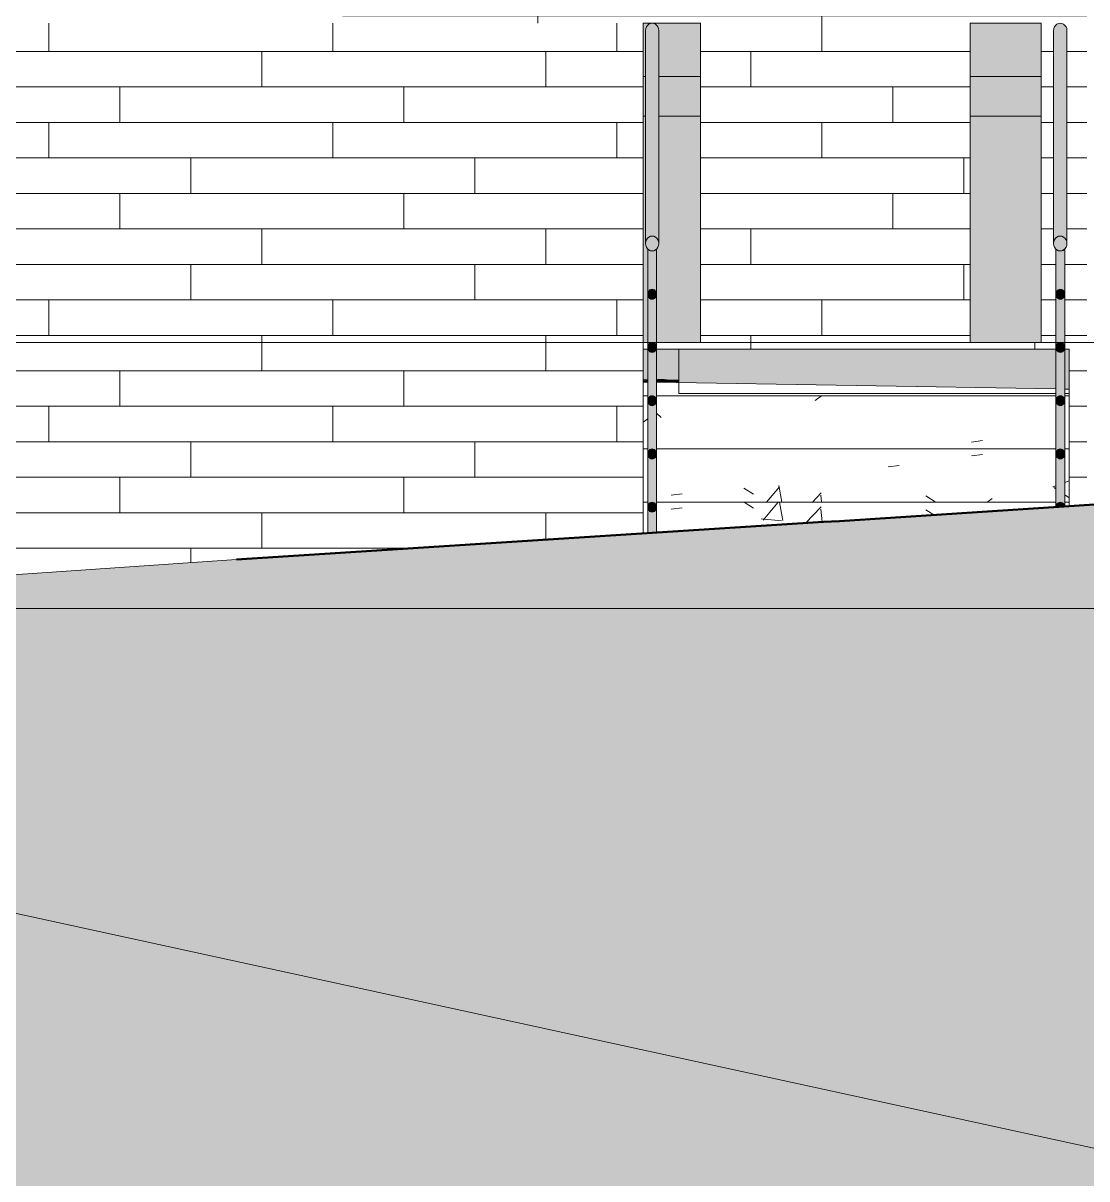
# Model space of a CAD drawing. Header units: inches. Extents: x 1750 to 8392, y -297 to 660.
# Drawn here: x 6995.8 to 7115.7, y -94.3 to 36 of the extents above; entities that cross this region are included whole.
import ezdxf

# ---------------------------------------------------------------- set-up
doc = ezdxf.new("R2010")
doc.units = ezdxf.units.IN
doc.header["$MEASUREMENT"] = 0
doc.linetypes.add('Grid Line 1_2_', pattern=[0.875, 0.5, -0.125, 0.125, -0.125])
for name, color, linetype, lineweight in [('0-4', 50, 'Continuous', 5), ('A-FLOR-3', 192, 'Continuous', 5), ('A-FLOR-4', 192, 'Continuous', 9), ('A-FLOR-HRAL', 11, 'Continuous', 9), ('A-FLOR-LEVL-1', 51, 'Grid Line 1_2_', 9), ('A-FLOR-PATT-1', 8, 'Continuous', 9), ('A-WALL-1', 113, 'Continuous', 9), ('A-WALL-PATT-1', 111, 'Continuous', 9), ('C-TOPO', 7, 'Continuous', 9), ('C-TOPO-1', 250, 'Continuous', 50), ('E-LITE-EQPM', 33, 'Continuous', 9), ('G-ANNO-TEXT', 231, 'Continuous', 9), ('G-IMPT', 8, 'Continuous', 9), ('I-FURN', 30, 'Continuous', 9), ('S-STRS', 31, 'Continuous', 9)]:
    doc.layers.add(name, color=color, linetype=linetype, lineweight=lineweight)

# ---------------------------------------------------------------- blocks, each defined once
blk = doc.blocks.new('CTR  - Topography_rvt-2-BUILDING ELEVATION - NORTH')
at = {"layer": 'C-TOPO'}
h = blk.add_hatch(dxfattribs=at)
h.set_pattern_fill('FP_39', color=256, style=0, pattern_type=2)
h.set_pattern_definition([(0, (12, 0), (24, 24), [24, -24]), (0, (12, 9), (24, 24), [24, -24]), (0, (12, 18), (24, 24), [24, -24]), (90, (15, 21), (-24, 24), [24, -24]), (90, (24, 21), (-24, 24), [24, -24]), (90, (33, 21), (-24, 24), [24, -24])])
h.paths.add_polyline_path([(-12266.27, -238.77), (-9756.5, -238.77), (-9756.5, -5.97), (-9850.93, -12.8), (-9884.03, -18), (-9993.08, -25.01), (-10043.15, -28.41), (-10085.62, -27.08), (-10085.62, -27.08), (-10090.52, -26.93), (-10093.89, -27.25), (-10098.38, -27.25), (-10127.62, -30), (-10150.81, -29.98), (-10171.39, -29.95), (-10408.3, -27.43), (-10466.25, -27.56), (-10486.95, -27.6), (-10517.54, -27.24), (-10524.96, -27.24), (-10534.89, -27.12), (-10585.35, -27.54), (-10642.59, -27.26), (-10678.15, -26.98), (-10823.04, -29.95), (-10860.56, -30), (-12280.07, -30), (-12280.07, -238.77), (-12266.59, -238.77)], flags=0)
for p, q in [((-9917.09, -20.12), (-9888.32, -18.27)), ((-9985.02, -24.47), (-9918.88, -20.23)), ((-9917.09, -20.12), (-9918.88, -20.23)), ((-9985.02, -24.47), (-10037.15, -28)), ((-9979.67, -24.12), (-9985.02, -24.47))]:
    blk.add_line(p, q, dxfattribs=at)
at = {"layer": 'C-TOPO-1'}
for p, q in [((-9888.32, -18.27), (-9917.09, -20.12)), ((-9918.88, -20.23), (-9985.02, -24.47)), ((-9917.09, -20.12), (-9918.88, -20.23))]:
    blk.add_line(p, q, dxfattribs=at)
blk = doc.blocks.new('CTR - 1st Phase -Stairs _ Elevators_rvt-2-BUILDING ELEVATION - NORTH')
at = {"layer": 'A-FLOR-LEVL-1'}
for p, q in [((-12376.81, 0), (-9659.78, 0)), ((-12376.81, -30), (-9659.78, -30))]:
    blk.add_line(p, q, dxfattribs=at)
blk = doc.blocks.new('Outdoor Table01 - 02ZUTB01_dwg-V45-BUILDING ELEVATION - NORTH')
at = {"layer": 'G-IMPT'}
for p, q in [((-12157.79, 75.5), (-12196.68, 65.31)), ((-12157.79, 75.5), (-12174.05, 71.26)), ((-12157.79, 75.5), (-12173.79, 71.29)), ((-12157.79, 75.5), (-12141.79, 71.29)), ((-12157.79, 75.5), (-12118.9, 65.31)), ((-12157.79, 75.5), (-12141.53, 71.26)), ((-12196.79, 65.24), (-12173.79, 71.29)), ((-12166.58, 71.29), (-12196.79, 56.82)), ((-12166.52, 71.29), (-12196.68, 56.75)), ((-12174.05, 71.26), (-12196.68, 65.31)), ((-12160.56, 71.29), (-12174.05, 50.8)), ((-12160.51, 71.29), (-12173.79, 50.77)), ((-12141.79, 71.29), (-12173.79, 71.29)), ((-12157.79, 49.5), (-12157.79, 71.29)), ((-12157.79, 49.5), (-12157.79, 71.29)), ((-12155.07, 71.29), (-12141.79, 50.77)), ((-12155.02, 71.29), (-12141.53, 50.8)), ((-12149.06, 71.29), (-12118.9, 56.75)), ((-12149, 71.29), (-12118.79, 56.82)), ((-12141.79, 71.29), (-12118.79, 65.24)), ((-12118.9, 65.31), (-12141.53, 71.26)), ((-12196.79, 65.24), (-12196.79, 56.82)), ((-12118.79, 56.82), (-12118.79, 65.24)), ((-12196.68, 56.75), (-12174.05, 50.8)), ((-12141.53, 50.8), (-12118.9, 56.75)), ((-12173.79, 50.77), (-12141.79, 50.77)), ((-12157.79, 36), (-12157.79, 49.5)), ((-12157.79, 36), (-12157.79, 49.5))]:
    blk.add_line(p, q, dxfattribs=at)
blk = doc.blocks.new('Outdoor Table01 - Outdoor Table01-2525492-BUILDING ELEVATION - NORTH')
at = {"extrusion": (0, 0, -1), "zscale": -1}
blk.add_blockref('Outdoor Table01 - 02ZUTB01_dwg-V45-BUILDING ELEVATION - NORTH', (22189.58, 0), dxfattribs=at)
blk = doc.blocks.new('Railing - 1_-V65-BUILDING ELEVATION - NORTH')
at = {"layer": 'A-FLOR-HRAL'}
h = blk.add_hatch(color=256, dxfattribs=at)
h.paths.add_polyline_path([(-9938.69, -21.5), (-9937.69, -21.44), (-9937.71, -18.7), (-9937.84, -18.95), (-9938.06, -19.1), (-9938.17, -19.1), (-9938.21, -19.1), (-9938.32, -19.1), (-9938.54, -18.95), (-9938.67, -18.7), (-9938.69, -18.7), (-9938.69, -20.23)], flags=0)
h.paths.add_polyline_path([(-9937.69, -18.31), (-9937.71, -12.7), (-9937.84, -12.95), (-9938.06, -13.1), (-9938.4, -13.06), (-9938.54, -12.95), (-9938.67, -12.7), (-9938.69, -12.84), (-9938.67, -18.2), (-9938.42, -18.03), (-9938.18, -18), (-9937.84, -18.08), (-9937.7, -18.26)], flags=0)
h.paths.add_polyline_path([(-9937.69, -12.31), (-9937.71, -6.72), (-9937.84, -6.95), (-9938.06, -7.1), (-9938.37, -7.07), (-9938.54, -6.95), (-9938.67, -6.7), (-9938.69, -6.84), (-9938.67, -12.2), (-9938.44, -12.04), (-9938.09, -12), (-9937.94, -12.04), (-9937.71, -12.2), (-9937.69, -12.28)], flags=0)
h.paths.add_polyline_path([(-9938.69, -6.31), (-9938.62, -6.15), (-9938.44, -6.04), (-9938.13, -6.01), (-9937.94, -6.04), (-9937.71, -6.2), (-9937.69, -6.21), (-9937.72, -0.75), (-9937.84, -0.96), (-9938.06, -1.1), (-9938.35, -1.09), (-9938.54, -0.95), (-9938.67, -0.7), (-9938.69, -0.75), (-9938.69, -6.28)], flags=0)
h.paths.add_polyline_path([(-9938.69, -0.31), (-9938.62, -0.15), (-9938.42, -0.03), (-9938.11, -0.01), (-9937.93, -0.04), (-9937.71, -0.2), (-9937.69, -0.31), (-9937.73, 5.23), (-9937.84, 5.05), (-9938.06, 4.9), (-9938.4, 4.94), (-9938.54, 5.05), (-9938.67, 5.3), (-9938.69, 5.3), (-9938.69, 0)], flags=0)
h.paths.add_polyline_path([(-9938.69, 5.69), (-9938.62, 5.85), (-9938.44, 5.96), (-9938.16, 6), (-9937.84, 5.92), (-9937.7, 5.78), (-9937.69, 5.79), (-9937.71, 10.52), (-9937.81, 10.42), (-9938, 10.35), (-9938.24, 10.33), (-9938.46, 10.37), (-9938.59, 10.44), (-9938.69, 10.46), (-9938.69, 5.79)], flags=0)
h = blk.add_hatch(color=256, dxfattribs=at)
h.paths.add_polyline_path([(-9938.1, 10.33), (-9937.91, 10.37), (-9937.77, 10.44), (-9938, 10.35), (-9938.14, 10.33)], flags=0)
h.paths.add_polyline_path([(-9938.3, 10.33), (-9938.42, 10.37), (-9938.32, 10.33)], flags=0)
for p, q in [((-9938.69, -21.5), (-9938.69, 10.57)), ((-9937.69, 10.57), (-9937.69, -21.44))]:
    blk.add_line(p, q, dxfattribs=at)
at = {"layer": 'A-FLOR-HRAL', "flags": 128}
for points in [[(-9938.68, 10.52), (-9938.64, 10.46), (-9938.5, 10.38), (-9938.3, 10.33), (-9938.23, 10.32)], [(-9938.15, 10.32), (-9938.08, 10.33), (-9937.88, 10.38), (-9937.74, 10.46), (-9937.7, 10.52)]]:
    blk.add_lwpolyline(points, dxfattribs=at)
blk = doc.blocks.new('Railing - Railing-2447158-BUILDING ELEVATION - NORTH')
at = {"layer": 'A-FLOR-HRAL'}
for points in [[(-9937.69, 5.44), (-9937.73, 5.81), (-9937.98, 5.97), (-9938.23, 6), (-9938.54, 5.92), (-9938.67, 5.78), (-9938.67, 5.59), (-9938.54, 5.84), (-9938.32, 5.98), (-9938.06, 5.98), (-9937.84, 5.84), (-9937.71, 5.59), (-9937.7, 5.56)], [(-9938.16, 4.9), (-9937.98, 4.94), (-9937.84, 5.05), (-9937.71, 5.3), (-9937.71, 5.59), (-9937.84, 5.84), (-9938.06, 5.98), (-9938.4, 5.94), (-9938.54, 5.84), (-9938.67, 5.59), (-9938.67, 5.3), (-9938.54, 5.05), (-9938.32, 4.9), (-9938.19, 4.9)], [(-9937.69, -0.56), (-9937.72, -0.19), (-9937.96, -0.03), (-9938.27, -0.01), (-9938.45, -0.04), (-9938.67, -0.2), (-9938.66, -0.37), (-9938.54, -0.16), (-9938.32, -0.02), (-9938.06, -0.02), (-9937.84, -0.16), (-9937.71, -0.41), (-9937.7, -0.5)], [(-9938.2, -1.1), (-9938.03, -1.09), (-9937.84, -0.95), (-9937.71, -0.7), (-9937.71, -0.41), (-9937.84, -0.16), (-9938.06, -0.02), (-9938.34, -0.03), (-9938.54, -0.16), (-9938.67, -0.41), (-9938.67, -0.7), (-9938.54, -0.96), (-9938.32, -1.1), (-9938.26, -1.1)], [(-9938.69, -6.56), (-9938.62, -6.28), (-9938.44, -6.07), (-9938.19, -6), (-9937.94, -6.07), (-9937.76, -6.28), (-9937.69, -6.41), (-9937.71, -6.2), (-9937.94, -6.04), (-9938.25, -6.01), (-9938.44, -6.04), (-9938.67, -6.2), (-9938.69, -6.41)], [(-9938.32, -7.1), (-9938.01, -7.07), (-9937.84, -6.95), (-9937.71, -6.7), (-9937.71, -6.41), (-9937.84, -6.16), (-9938.06, -6.02), (-9938.37, -6.04), (-9938.54, -6.16), (-9938.67, -6.41), (-9938.67, -6.7), (-9938.54, -6.95), (-9938.37, -7.07)], [(-9938.69, -12.56), (-9938.62, -12.28), (-9938.44, -12.07), (-9938.19, -12), (-9937.94, -12.07), (-9937.76, -12.28), (-9937.69, -12.41), (-9937.71, -12.2), (-9937.94, -12.04), (-9938.23, -12), (-9938.44, -12.04), (-9938.67, -12.2), (-9938.69, -12.41)], [(-9938.32, -13.1), (-9937.98, -13.06), (-9937.84, -12.95), (-9937.71, -12.7), (-9937.71, -12.41), (-9937.84, -12.16), (-9938.06, -12.02), (-9938.39, -12.05), (-9938.54, -12.16), (-9938.67, -12.42), (-9938.67, -12.7), (-9938.54, -12.95), (-9938.4, -13.06)], [(-9937.69, -18.56), (-9937.71, -18.2), (-9937.96, -18.03), (-9938.2, -18), (-9938.54, -18.08), (-9938.68, -18.26), (-9938.67, -18.41), (-9938.54, -18.16), (-9938.32, -18.02), (-9938.06, -18.02), (-9937.84, -18.16), (-9937.71, -18.41), (-9937.69, -18.53)], [(-9938.21, -19.1), (-9938.17, -19.1), (-9938.06, -19.1), (-9937.84, -18.95), (-9937.71, -18.7), (-9937.71, -18.41), (-9937.84, -18.16), (-9938.06, -18.02), (-9938.32, -18.02), (-9938.54, -18.16), (-9938.67, -18.41), (-9938.67, -18.7), (-9938.54, -18.95), (-9938.32, -19.1)]]:
    blk.add_hatch(color=256, dxfattribs=at).paths.add_polyline_path(points, flags=0)
for p, q in [((-9938.69, 6.47), (-9938.69, 5.44)), ((-9937.69, 5.44), (-9937.69, 6.47)), ((-9938.69, 0.47), (-9938.69, -0.56)), ((-9937.69, -0.56), (-9937.69, 0.47)), ((-9938.69, -5.53), (-9938.69, -6.56)), ((-9937.69, -6.56), (-9937.69, -5.53)), ((-9938.69, -11.52), (-9938.69, -12.56)), ((-9937.69, -12.56), (-9937.69, -11.52)), ((-9938.69, -17.52), (-9938.69, -18.56)), ((-9937.69, -18.56), (-9937.69, -17.52))]:
    blk.add_line(p, q, dxfattribs=at)
at = {"layer": 'A-FLOR-HRAL', "flags": 128}
for points in [[(-9937.69, 5.44), (-9937.71, 5.59), (-9937.76, 5.72), (-9937.84, 5.84), (-9937.94, 5.93), (-9938.06, 5.98), (-9938.19, 6), (-9938.32, 5.98), (-9938.44, 5.93), (-9938.54, 5.84), (-9938.62, 5.72), (-9938.67, 5.59), (-9938.69, 5.44)], [(-9938.69, 5.44), (-9938.67, 5.3), (-9938.62, 5.16), (-9938.54, 5.05), (-9938.44, 4.96), (-9938.32, 4.9), (-9938.19, 4.88), (-9938.06, 4.9), (-9937.94, 4.96), (-9937.84, 5.05), (-9937.76, 5.16), (-9937.71, 5.3), (-9937.69, 5.44)], [(-9937.69, -0.56), (-9937.71, -0.41), (-9937.76, -0.28), (-9937.84, -0.16), (-9937.94, -0.07), (-9938.06, -0.02), (-9938.19, 0), (-9938.32, -0.02), (-9938.44, -0.07), (-9938.54, -0.16), (-9938.62, -0.28), (-9938.67, -0.41), (-9938.69, -0.56)], [(-9938.69, -0.56), (-9938.67, -0.7), (-9938.62, -0.84), (-9938.54, -0.95), (-9938.44, -1.04), (-9938.32, -1.1), (-9938.19, -1.12), (-9938.06, -1.1), (-9937.94, -1.04), (-9937.84, -0.95), (-9937.76, -0.84), (-9937.71, -0.7), (-9937.69, -0.56)], [(-9937.69, -6.56), (-9937.71, -6.41), (-9937.76, -6.28), (-9937.84, -6.16), (-9937.94, -6.07), (-9938.06, -6.02), (-9938.19, -6), (-9938.32, -6.02), (-9938.44, -6.07), (-9938.54, -6.16), (-9938.62, -6.28), (-9938.67, -6.41), (-9938.69, -6.56)], [(-9938.69, -6.56), (-9938.67, -6.7), (-9938.62, -6.84), (-9938.54, -6.95), (-9938.44, -7.04), (-9938.32, -7.1), (-9938.19, -7.12), (-9938.06, -7.1), (-9937.94, -7.04), (-9937.84, -6.95), (-9937.76, -6.84), (-9937.71, -6.7), (-9937.69, -6.56)], [(-9937.69, -12.56), (-9937.71, -12.41), (-9937.76, -12.28), (-9937.84, -12.16), (-9937.94, -12.07), (-9938.06, -12.02), (-9938.19, -12), (-9938.32, -12.02), (-9938.44, -12.07), (-9938.54, -12.16), (-9938.62, -12.28), (-9938.67, -12.41), (-9938.69, -12.56)], [(-9938.69, -12.56), (-9938.67, -12.7), (-9938.62, -12.84), (-9938.54, -12.95), (-9938.44, -13.04), (-9938.32, -13.1), (-9938.19, -13.12), (-9938.06, -13.1), (-9937.94, -13.04), (-9937.84, -12.95), (-9937.76, -12.84), (-9937.71, -12.7), (-9937.69, -12.56)], [(-9937.69, -18.56), (-9937.71, -18.41), (-9937.76, -18.28), (-9937.84, -18.16), (-9937.94, -18.07), (-9938.06, -18.02), (-9938.19, -18), (-9938.32, -18.02), (-9938.44, -18.07), (-9938.54, -18.16), (-9938.62, -18.28), (-9938.67, -18.41), (-9938.69, -18.56)], [(-9938.69, -18.56), (-9938.67, -18.7), (-9938.62, -18.84), (-9938.54, -18.95), (-9938.44, -19.04), (-9938.32, -19.1), (-9938.19, -19.12), (-9938.06, -19.1), (-9937.94, -19.04), (-9937.84, -18.95), (-9937.76, -18.84), (-9937.71, -18.7), (-9937.69, -18.56)]]:
    blk.add_lwpolyline(points, dxfattribs=at)
blk.add_blockref('Railing - 1_-V65-BUILDING ELEVATION - NORTH', (0, 0))
blk = doc.blocks.new('Railing - 1_-V66-BUILDING ELEVATION - NORTH')
at = {"layer": 'A-FLOR-HRAL'}
h = blk.add_hatch(color=256, dxfattribs=at)
h.paths.add_polyline_path([(-9891.69, -18.31), (-9891.71, -12.7), (-9891.84, -12.95), (-9892.06, -13.1), (-9892.4, -13.06), (-9892.54, -12.95), (-9892.67, -12.7), (-9892.69, -12.84), (-9892.67, -18.2), (-9892.42, -18.03), (-9892.18, -18), (-9891.84, -18.08), (-9891.69, -18.27)], flags=0)
h.paths.add_polyline_path([(-9891.69, -12.31), (-9891.71, -6.72), (-9891.84, -6.95), (-9892.07, -7.1), (-9892.37, -7.07), (-9892.54, -6.95), (-9892.67, -6.7), (-9892.69, -6.84), (-9892.67, -12.2), (-9892.44, -12.04), (-9892.09, -12), (-9891.94, -12.04), (-9891.71, -12.2), (-9891.69, -12.28)], flags=0)
h.paths.add_polyline_path([(-9892.69, -6.31), (-9892.62, -6.15), (-9892.44, -6.04), (-9892.13, -6.01), (-9891.94, -6.04), (-9891.71, -6.2), (-9891.69, -6.21), (-9891.72, -0.75), (-9891.84, -0.96), (-9892.06, -1.1), (-9892.35, -1.09), (-9892.54, -0.95), (-9892.67, -0.7), (-9892.69, -0.75), (-9892.69, -6.28)], flags=0)
h.paths.add_polyline_path([(-9892.69, -0.31), (-9892.62, -0.15), (-9892.42, -0.03), (-9892.11, -0.01), (-9891.93, -0.04), (-9891.71, -0.2), (-9891.69, -0.31), (-9891.73, 5.23), (-9891.84, 5.05), (-9892.07, 4.9), (-9892.4, 4.94), (-9892.54, 5.05), (-9892.67, 5.3), (-9892.69, 5.3), (-9892.69, 0)], flags=0)
h.paths.add_polyline_path([(-9892.69, 5.69), (-9892.62, 5.85), (-9892.44, 5.96), (-9892.16, 6), (-9891.84, 5.92), (-9891.7, 5.78), (-9891.69, 5.79), (-9891.71, 10.52), (-9891.81, 10.42), (-9892, 10.35), (-9892.24, 10.33), (-9892.46, 10.37), (-9892.59, 10.44), (-9892.69, 10.46), (-9892.69, 5.79)], flags=0)
h = blk.add_hatch(color=256, dxfattribs=at)
h.paths.add_polyline_path([(-9892.23, 10.33), (-9892.51, 10.41), (-9892.24, 10.33)], flags=0)
h.paths.add_polyline_path([(-9892.08, 10.33), (-9891.79, 10.44), (-9892, 10.35), (-9892.14, 10.33)], flags=0)
for p, q in [((-9892.69, 10.57), (-9892.69, -18.55)), ((-9891.69, -18.49), (-9891.69, 10.57))]:
    blk.add_line(p, q, dxfattribs=at)
at = {"layer": 'A-FLOR-HRAL', "flags": 128}
for points in [[(-9892.23, 10.32), (-9892.3, 10.33), (-9892.5, 10.38), (-9892.64, 10.46), (-9892.68, 10.52)], [(-9891.7, 10.52), (-9891.74, 10.46), (-9891.88, 10.38), (-9892.08, 10.33), (-9892.15, 10.32)]]:
    blk.add_lwpolyline(points, dxfattribs=at)
blk = doc.blocks.new('Railing - Railing-2447162-BUILDING ELEVATION - NORTH')
at = {"layer": 'A-FLOR-HRAL'}
for points in [[(-9891.69, 5.44), (-9891.73, 5.81), (-9891.98, 5.97), (-9892.22, 6), (-9892.54, 5.92), (-9892.67, 5.78), (-9892.67, 5.59), (-9892.54, 5.84), (-9892.32, 5.98), (-9892.06, 5.98), (-9891.84, 5.84), (-9891.71, 5.59), (-9891.7, 5.56)], [(-9892.28, 4.9), (-9891.98, 4.94), (-9891.84, 5.05), (-9891.71, 5.3), (-9891.71, 5.59), (-9891.84, 5.84), (-9892.06, 5.98), (-9892.4, 5.94), (-9892.54, 5.84), (-9892.67, 5.59), (-9892.67, 5.3), (-9892.54, 5.05), (-9892.31, 4.9)], [(-9891.69, -0.56), (-9891.72, -0.19), (-9891.96, -0.03), (-9892.27, -0.01), (-9892.45, -0.04), (-9892.67, -0.2), (-9892.66, -0.37), (-9892.54, -0.16), (-9892.32, -0.02), (-9892.06, -0.02), (-9891.84, -0.16), (-9891.71, -0.41), (-9891.7, -0.5)], [(-9892.2, -1.1), (-9892.03, -1.09), (-9891.84, -0.95), (-9891.71, -0.7), (-9891.71, -0.41), (-9891.84, -0.16), (-9892.06, -0.02), (-9892.34, -0.03), (-9892.54, -0.16), (-9892.67, -0.41), (-9892.67, -0.7), (-9892.54, -0.96), (-9892.32, -1.1), (-9892.26, -1.1)], [(-9892.69, -6.56), (-9892.62, -6.28), (-9892.44, -6.07), (-9892.19, -6), (-9891.94, -6.07), (-9891.76, -6.28), (-9891.69, -6.41), (-9891.71, -6.2), (-9891.94, -6.04), (-9892.25, -6.01), (-9892.44, -6.04), (-9892.67, -6.2), (-9892.69, -6.41)], [(-9892.24, -7.1), (-9892.01, -7.07), (-9891.84, -6.95), (-9891.71, -6.7), (-9891.71, -6.41), (-9891.84, -6.16), (-9892.06, -6.02), (-9892.37, -6.04), (-9892.54, -6.16), (-9892.67, -6.41), (-9892.67, -6.7), (-9892.54, -6.95), (-9892.31, -7.1)], [(-9891.69, -12.56), (-9891.71, -12.2), (-9891.94, -12.04), (-9892.23, -12), (-9892.44, -12.04), (-9892.67, -12.2), (-9892.67, -12.41), (-9892.54, -12.16), (-9892.32, -12.02), (-9892.06, -12.02), (-9891.84, -12.16), (-9891.71, -12.42)], [(-9892.22, -13.1), (-9891.98, -13.06), (-9891.84, -12.95), (-9891.71, -12.7), (-9891.71, -12.41), (-9891.84, -12.16), (-9892.06, -12.02), (-9892.39, -12.05), (-9892.54, -12.16), (-9892.67, -12.42), (-9892.67, -12.7), (-9892.54, -12.95), (-9892.31, -13.1)], [(-9892.69, -18.55), (-9892.69, -18.53), (-9892.62, -18.27), (-9892.44, -18.07), (-9892.19, -18), (-9891.94, -18.07), (-9891.75, -18.29), (-9891.69, -18.41), (-9891.71, -18.2), (-9891.96, -18.03), (-9892.2, -18), (-9892.54, -18.08), (-9892.68, -18.27), (-9892.69, -18.53)], [(-9892.69, -18.55), (-9891.7, -18.46), (-9891.76, -18.27), (-9891.94, -18.07), (-9892.06, -18.02), (-9892.32, -18.02), (-9892.54, -18.16), (-9892.67, -18.41), (-9892.69, -18.53)]]:
    blk.add_hatch(color=256, dxfattribs=at).paths.add_polyline_path(points, flags=0)
for p, q in [((-9892.69, 6.47), (-9892.69, 5.44)), ((-9891.69, 5.44), (-9891.69, 6.47)), ((-9892.69, 0.47), (-9892.69, -0.56)), ((-9891.69, -0.56), (-9891.69, 0.47)), ((-9892.69, -5.53), (-9892.69, -6.56)), ((-9891.69, -6.56), (-9891.69, -5.53)), ((-9892.69, -11.52), (-9892.69, -12.56)), ((-9891.69, -12.56), (-9891.69, -11.52)), ((-9892.69, -17.52), (-9892.69, -18.55)), ((-9891.69, -18.49), (-9891.69, -17.52))]:
    blk.add_line(p, q, dxfattribs=at)
at = {"layer": 'A-FLOR-HRAL', "flags": 128}
for points in [[(-9891.69, 5.44), (-9891.71, 5.59), (-9891.76, 5.72), (-9891.84, 5.84), (-9891.94, 5.93), (-9892.06, 5.98), (-9892.19, 6), (-9892.32, 5.98), (-9892.44, 5.93), (-9892.54, 5.84), (-9892.62, 5.72), (-9892.67, 5.59), (-9892.69, 5.44)], [(-9892.69, 5.44), (-9892.67, 5.3), (-9892.62, 5.16), (-9892.54, 5.05), (-9892.44, 4.96), (-9892.32, 4.9), (-9892.19, 4.88), (-9892.06, 4.9), (-9891.94, 4.96), (-9891.84, 5.05), (-9891.76, 5.16), (-9891.71, 5.3), (-9891.69, 5.44)], [(-9891.69, -0.56), (-9891.71, -0.41), (-9891.76, -0.28), (-9891.84, -0.16), (-9891.94, -0.07), (-9892.06, -0.02), (-9892.19, 0), (-9892.32, -0.02), (-9892.44, -0.07), (-9892.54, -0.16), (-9892.62, -0.28), (-9892.67, -0.41), (-9892.69, -0.56)], [(-9892.69, -0.56), (-9892.67, -0.7), (-9892.62, -0.84), (-9892.54, -0.95), (-9892.44, -1.04), (-9892.32, -1.1), (-9892.19, -1.12), (-9892.06, -1.1), (-9891.94, -1.04), (-9891.84, -0.95), (-9891.76, -0.84), (-9891.71, -0.7), (-9891.69, -0.56)], [(-9891.69, -6.56), (-9891.71, -6.41), (-9891.76, -6.28), (-9891.84, -6.16), (-9891.94, -6.07), (-9892.06, -6.02), (-9892.19, -6), (-9892.32, -6.02), (-9892.44, -6.07), (-9892.54, -6.16), (-9892.62, -6.28), (-9892.67, -6.41), (-9892.69, -6.56)], [(-9892.69, -6.56), (-9892.67, -6.7), (-9892.62, -6.84), (-9892.54, -6.95), (-9892.44, -7.04), (-9892.32, -7.1), (-9892.19, -7.12), (-9892.06, -7.1), (-9891.94, -7.04), (-9891.84, -6.95), (-9891.76, -6.84), (-9891.71, -6.7), (-9891.69, -6.56)], [(-9891.69, -12.56), (-9891.71, -12.41), (-9891.76, -12.28), (-9891.84, -12.16), (-9891.94, -12.07), (-9892.06, -12.02), (-9892.19, -12), (-9892.32, -12.02), (-9892.44, -12.07), (-9892.54, -12.16), (-9892.62, -12.28), (-9892.67, -12.41), (-9892.69, -12.56)], [(-9892.69, -12.56), (-9892.67, -12.7), (-9892.62, -12.84), (-9892.54, -12.95), (-9892.44, -13.04), (-9892.32, -13.1), (-9892.19, -13.12), (-9892.06, -13.1), (-9891.94, -13.04), (-9891.84, -12.95), (-9891.76, -12.84), (-9891.71, -12.7), (-9891.69, -12.56)], [(-9891.69, -18.49), (-9891.71, -18.41), (-9891.76, -18.28), (-9891.84, -18.16), (-9891.94, -18.07), (-9892.06, -18.02), (-9892.19, -18), (-9892.32, -18.02), (-9892.44, -18.07), (-9892.54, -18.16), (-9892.62, -18.28), (-9892.67, -18.41), (-9892.69, -18.55)]]:
    blk.add_lwpolyline(points, dxfattribs=at)
blk.add_blockref('Railing - 1_-V66-BUILDING ELEVATION - NORTH', (0, 0))
blk = doc.blocks.new('Top Rail Type - Top Rail_Internal_-2447168-BUILDING ELEVATION - NORTH')
at = {"layer": 'A-FLOR-HRAL'}
for points in [[(-9937.44, 11.16), (-9937.46, 35.38), (-9937.54, 35.58), (-9937.77, 35.85), (-9937.94, 35.95), (-9938.08, 35.98), (-9938.3, 35.98), (-9938.5, 35.92), (-9938.64, 35.82), (-9938.74, 35.73), (-9938.86, 35.51), (-9938.91, 35.38), (-9938.94, 35.16), (-9938.91, 11.38), (-9938.74, 11.73), (-9938.62, 11.84), (-9938.44, 11.95), (-9938.24, 11.99), (-9938.08, 11.98), (-9937.87, 11.92), (-9937.74, 11.82), (-9937.66, 11.75), (-9937.54, 11.58), (-9937.46, 11.38)], [(-9938.19, 10.32), (-9937.87, 10.41), (-9937.71, 10.52), (-9937.66, 10.57), (-9937.54, 10.74), (-9937.46, 10.94), (-9937.44, 11.16), (-9937.46, 11.38), (-9937.54, 11.58), (-9937.77, 11.85), (-9937.94, 11.95), (-9938.14, 11.99), (-9938.32, 11.98), (-9938.5, 11.92), (-9938.69, 11.78), (-9938.74, 11.73), (-9938.86, 11.51), (-9938.91, 11.38), (-9938.94, 11.16), (-9938.86, 10.81), (-9938.74, 10.6), (-9938.6, 10.46), (-9938.44, 10.38), (-9938.23, 10.33)]]:
    blk.add_hatch(color=256, dxfattribs=at).paths.add_polyline_path(points, flags=0)
for p, q in [((-9938.94, 35.16), (-9938.94, 11.16)), ((-9937.44, 11.16), (-9937.44, 35.16))]:
    blk.add_line(p, q, dxfattribs=at)
at = {"layer": 'A-FLOR-HRAL', "flags": 128}
for points in [[(-9938.94, 35.16), (-9938.91, 35.38), (-9938.84, 35.58), (-9938.72, 35.75), (-9938.56, 35.89), (-9938.38, 35.97), (-9938.19, 36), (-9938, 35.97), (-9937.81, 35.89), (-9937.66, 35.75), (-9937.54, 35.58), (-9937.46, 35.38), (-9937.44, 35.16)], [(-9937.44, 11.16), (-9937.46, 11.38), (-9937.54, 11.58), (-9937.66, 11.75), (-9937.81, 11.89), (-9938, 11.97), (-9938.19, 12), (-9938.38, 11.97), (-9938.56, 11.89), (-9938.72, 11.75), (-9938.84, 11.58), (-9938.91, 11.38), (-9938.94, 11.16)], [(-9938.94, 11.16), (-9938.91, 10.94), (-9938.84, 10.74), (-9938.72, 10.57), (-9938.56, 10.44), (-9938.38, 10.35), (-9938.19, 10.32), (-9938, 10.35), (-9937.81, 10.44), (-9937.66, 10.57), (-9937.54, 10.74), (-9937.46, 10.94), (-9937.44, 11.16)]]:
    blk.add_lwpolyline(points, dxfattribs=at)
blk = doc.blocks.new('Top Rail Type - Top Rail_Internal_-2447179-BUILDING ELEVATION - NORTH')
at = {"layer": 'A-FLOR-HRAL'}
for points in [[(-9891.44, 11.16), (-9891.46, 35.38), (-9891.54, 35.58), (-9891.76, 35.84), (-9891.94, 35.95), (-9892.08, 35.98), (-9892.3, 35.98), (-9892.5, 35.92), (-9892.64, 35.82), (-9892.72, 35.75), (-9892.84, 35.58), (-9892.91, 35.38), (-9892.94, 35.16), (-9892.91, 11.38), (-9892.84, 11.58), (-9892.62, 11.84), (-9892.44, 11.95), (-9892.24, 11.99), (-9892.08, 11.98), (-9891.88, 11.92), (-9891.74, 11.82), (-9891.66, 11.75), (-9891.54, 11.58), (-9891.46, 11.38)], [(-9892.19, 10.32), (-9891.88, 10.41), (-9891.71, 10.52), (-9891.66, 10.57), (-9891.54, 10.74), (-9891.46, 10.94), (-9891.44, 11.16), (-9891.46, 11.38), (-9891.54, 11.58), (-9891.76, 11.84), (-9891.94, 11.95), (-9892.14, 11.99), (-9892.32, 11.98), (-9892.52, 11.91), (-9892.68, 11.79), (-9892.72, 11.75), (-9892.84, 11.58), (-9892.91, 11.38), (-9892.94, 11.16), (-9892.91, 10.94), (-9892.84, 10.74), (-9892.6, 10.46), (-9892.44, 10.38), (-9892.23, 10.33)]]:
    blk.add_hatch(color=256, dxfattribs=at).paths.add_polyline_path(points, flags=0)
for p, q in [((-9892.94, 35.16), (-9892.94, 11.16)), ((-9891.44, 11.16), (-9891.44, 35.16))]:
    blk.add_line(p, q, dxfattribs=at)
at = {"layer": 'A-FLOR-HRAL', "flags": 128}
for points in [[(-9892.94, 35.16), (-9892.91, 35.38), (-9892.84, 35.58), (-9892.72, 35.75), (-9892.56, 35.89), (-9892.38, 35.97), (-9892.19, 36), (-9892, 35.97), (-9891.81, 35.89), (-9891.66, 35.75), (-9891.54, 35.58), (-9891.46, 35.38), (-9891.44, 35.16)], [(-9891.44, 11.16), (-9891.46, 11.38), (-9891.54, 11.58), (-9891.66, 11.75), (-9891.81, 11.89), (-9892, 11.97), (-9892.19, 12), (-9892.38, 11.97), (-9892.56, 11.89), (-9892.72, 11.75), (-9892.84, 11.58), (-9892.91, 11.38), (-9892.94, 11.16)], [(-9892.94, 11.16), (-9892.91, 10.94), (-9892.84, 10.74), (-9892.72, 10.57), (-9892.56, 10.44), (-9892.38, 10.35), (-9892.19, 10.32), (-9892, 10.35), (-9891.81, 10.44), (-9891.66, 10.57), (-9891.54, 10.74), (-9891.46, 10.94), (-9891.44, 11.16)]]:
    blk.add_lwpolyline(points, dxfattribs=at)
blk = doc.blocks.new('Pathway_Cooper_McGraw-Edison _BSC-BRC_Round - Pathway_Cooper_McGraw-Edison _BSC-BRC_Round-V71-BUILDING ELEVATION - NORTH')
at = {"layer": 'E-LITE-EQPM'}
h = blk.add_hatch(color=256, dxfattribs=at)
h.paths.add_polyline_path([(-9938.19, 36), (-9937.88, 35.92), (-9937.74, 35.82), (-9937.66, 35.75), (-9937.54, 35.58), (-9937.46, 35.38), (-9937.44, 35.16), (-9937.44, 30), (-9936.74, 30), (-9936.74, 36), (-9938.08, 36)], flags=0)
h.paths.add_polyline_path([(-9938.94, 30), (-9938.91, 35.38), (-9938.74, 35.73), (-9938.62, 35.84), (-9938.44, 35.95), (-9938.3, 35.98), (-9938.44, 36), (-9939.19, 36), (-9939.19, 30)], flags=0)
for points in [[(-9932.74, 30), (-9932.74, 36), (-9936.74, 36), (-9936.74, 30), (-9932.88, 30)], [(-9933.91, 25.5), (-9932.74, 25.5), (-9932.74, 30), (-9936.74, 30), (-9936.74, 25.5), (-9933.94, 25.5)], [(-9934.74, 0), (-9932.74, 0), (-9932.74, 25.5), (-9936.74, 25.5), (-9936.74, 0), (-9935.19, 0)]]:
    blk.add_hatch(color=256, dxfattribs=at).paths.add_polyline_path(points, flags=0)
h = blk.add_hatch(color=256, dxfattribs=at)
h.paths.add_polyline_path([(-9938.94, 25.5), (-9938.94, 30), (-9939.19, 30), (-9939.19, 25.5)], flags=0)
h.paths.add_polyline_path([(-9936.74, 25.5), (-9936.74, 30), (-9937.44, 30), (-9937.44, 25.5)], flags=0)
h = blk.add_hatch(color=256, dxfattribs=at)
h.paths.add_polyline_path([(-9938.86, 0), (-9938.69, 0), (-9938.72, 10.57), (-9938.86, 10.81), (-9938.91, 10.94), (-9938.94, 11.38), (-9938.94, 25.5), (-9939.19, 25.5), (-9939.19, 0)], flags=0)
h.paths.add_polyline_path([(-9937.69, 0), (-9936.74, 0), (-9936.74, 25.5), (-9937.44, 25.5), (-9937.46, 10.94), (-9937.54, 10.74), (-9937.69, 10.46), (-9937.69, 0.54)], flags=0)
for p, q in [((-9939.21, 36), (-9936.74, 36)), ((-9936.74, 36), (-9932.74, 36)), ((-9932.74, 30), (-9932.74, 36)), ((-9938.95, 30), (-9939.21, 30)), ((-9939.21, 30), (-9938.95, 30)), ((-9936.74, 30), (-9937.45, 30)), ((-9937.45, 30), (-9936.74, 30)), ((-9932.74, 30), (-9936.74, 30)), ((-9936.74, 30), (-9932.74, 30)), ((-9932.74, 25.5), (-9932.74, 30)), ((-9938.95, 25.5), (-9939.21, 25.5)), ((-9939.21, 25.5), (-9938.95, 25.5)), ((-9936.74, 25.5), (-9937.44, 25.5)), ((-9937.44, 25.5), (-9936.74, 25.5)), ((-9932.74, 25.5), (-9936.74, 25.5)), ((-9936.74, 25.5), (-9932.74, 25.5)), ((-9932.74, 0), (-9932.74, 25.5)), ((-9938.69, 0), (-9939.21, 0)), ((-9936.74, 0), (-9937.69, 0)), ((-9932.74, 0), (-9936.74, 0))]:
    blk.add_line(p, q, dxfattribs=at)
blk = doc.blocks.new('Pathway_Cooper_McGraw-Edison _BSC-BRC_Round - Pathway_Cooper_McGraw-Edison _BSC-BRC_Round-V59-BUILDING ELEVATION - NORTH')
at = {"layer": 'E-LITE-EQPM'}
for points in [[(-12125.15, 0.28), (-12121.15, 0.28), (-12121.15, 6.28), (-12125.15, 6.28), (-12125.15, 0.54)], [(-12117.28, 0.28), (-12117.15, 0.28), (-12117.15, 6.28), (-12121.15, 6.28), (-12121.15, 0.28), (-12117.42, 0.28)], [(-12121.15, -4.22), (-12121.15, 0.28), (-12125.15, 0.28), (-12125.15, -4.22), (-12121.46, -4.22)], [(-12117.28, -4.22), (-12117.15, -4.22), (-12117.15, 0.28), (-12121.15, 0.28), (-12121.15, -4.22), (-12117.42, -4.22)], [(-12125.15, -29.72), (-12121.15, -29.72), (-12121.15, -4.22), (-12125.15, -4.22), (-12125.15, -23.39)], [(-12117.15, -29.72), (-12117.15, -4.22), (-12121.15, -4.22), (-12121.15, -29.72), (-12117.28, -29.72)]]:
    blk.add_hatch(color=256, dxfattribs=at).paths.add_polyline_path(points, flags=0)
for p, q in [((-12125.15, 6.28), (-12125.15, 0.28)), ((-12125.15, 6.28), (-12121.15, 6.28)), ((-12121.15, 6.28), (-12117.15, 6.28)), ((-12117.15, 0.28), (-12117.15, 6.28)), ((-12121.15, 0.28), (-12125.15, 0.28)), ((-12125.15, 0.28), (-12125.15, -4.22)), ((-12125.15, 0.28), (-12121.15, 0.28)), ((-12117.15, 0.28), (-12121.15, 0.28)), ((-12121.15, 0.28), (-12117.15, 0.28)), ((-12117.15, -4.22), (-12117.15, 0.28)), ((-12121.15, -4.22), (-12125.15, -4.22)), ((-12125.15, -4.22), (-12125.15, -29.72)), ((-12125.15, -4.22), (-12121.15, -4.22)), ((-12117.15, -4.22), (-12121.15, -4.22)), ((-12121.15, -4.22), (-12117.15, -4.22)), ((-12117.15, -29.72), (-12117.15, -4.22)), ((-12121.15, -29.72), (-12125.15, -29.72)), ((-12117.15, -29.72), (-12121.15, -29.72))]:
    blk.add_line(p, q, dxfattribs=at)

msp = doc.modelspace()

# ---------------------------------------------------------------- hatches: boundary and pattern name
at = {"layer": 'A-FLOR-3'}
h = msp.add_hatch(color=256, dxfattribs=at)
h.paths.add_polyline_path([(7069.6892, -4.1972), (7069.6892, -0.75), (7067.1892, -0.75), (7067.1892, -4.1674)], flags=0)
h.paths.add_polyline_path([(7066.1892, -4.1555), (7066.1892, -0.75), (7065.6892, -0.75), (7065.6892, -4.1495), (7066.0143, -4.1534)], flags=0)
h = msp.add_hatch(color=256, dxfattribs=at)
h.paths.add_polyline_path([(7113.6892, -5.25), (7113.6892, -0.75), (7113.1892, -0.75), (7113.1892, -5.2417)], flags=0)
h.paths.add_polyline_path([(7112.1892, -5.2251), (7112.1892, -0.75), (7069.6892, -0.75), (7069.6892, -4.5191), (7110.9357, -5.2043)], flags=0)
at = {"layer": 'A-FLOR-PATT-1'}
h = msp.add_hatch(dxfattribs=at)
h.set_pattern_fill('FP_40', color=256, style=0, pattern_type=2)
h.set_pattern_definition([(359.318, (17015.408622, -123.389), (15.3589594844826, -0.1788282808266), [1.267, -10.253, 1.267, -10.253, -61.44]), (359.318, (17015.408622, -123.389), (15.3589594844826, -0.1788282808266), [-23.04, 1.267, -21.773, 1.267, -10.253, -26.88]), (359.318, (17015.408622, -123.389), (15.3589594844826, -0.1788282808266), [-57.6, 1.267, -6.413, 1.267, -17.933]), (179.213, (17021.168622, -123.455), (-11.00507164456, 0.143171568777), [0.634, -5.127, 0.634, -5.127, -30.721]), (179.213, (17021.168622, -123.455), (-11.00507164456, 0.143171568777), [-11.52, 0.634, -10.887, 0.634, -5.127, -13.44]), (179.213, (17021.168622, -123.455), (-11.00507164456, 0.143171568777), [-28.801, 0.634, -3.206, 0.634, -8.967]), (179.422, (17023.088622, -123.47), (-4.353859156021, 0.035922827473), [0.634, -5.126, 0.634, -5.126, -30.719]), (179.422, (17023.088622, -123.47), (-4.353859156021, 0.035922827473), [-11.52, 0.634, -10.886, 0.634, -5.126, -13.44]), (179.422, (17023.088622, -123.47), (-4.353859156021, 0.035922827473), [-28.799, 0.634, -3.206, 0.634, -8.966])])
h.paths.add_polyline_path([(7069.6892, -4.5191), (7069.6892, -4.1972), (7067.1892, -4.1674), (7067.1892, -4.4776)], flags=0)
h.paths.add_polyline_path([(7066.1892, -4.461), (7066.1892, -4.1555), (7065.6892, -4.1495), (7065.6892, -4.4527), (7066.0143, -4.4581)], flags=0)
at = {"layer": 'A-WALL-PATT-1'}
h = msp.add_hatch(dxfattribs=at)
h.set_pattern_fill('FP_48', color=256, style=0, pattern_type=2)
h.set_pattern_definition([(0, (7117.8146, 0.8), (0, 4), []), (90, (7117.815, 0.8), (-8, 8), [4, -28]), (90, (7133.815, 4.8), (-8, 8), [4, -28])])
h.paths.add_polyline_path([(7113.6892, -18.4585), (7115.6892, -18.3305), (7115.6892, 42), (7031.7892, 42), (7031.7892, 36), (7072.1392, 36), (7072.1392, 0), (7067.1892, 0), (7067.1892, -0.75), (7112.1892, -0.75), (7112.1589, 10.5685), (7112.0397, 10.7422), (7111.9648, 10.9444), (7111.9392, 11.3823), (7111.9648, 35.3785), (7112.0397, 35.5807), (7112.2562, 35.8379), (7112.4392, 35.9455), (7112.578, 35.9836), (7112.8005, 35.9836), (7113.001, 35.917), (7113.1397, 35.8229), (7113.2196, 35.7544), (7113.3387, 35.5807), (7113.4137, 35.3785), (7113.4392, 35.1615), (7113.4137, 10.9444), (7113.3387, 10.7422), (7113.1892, 10.4645), (7113.2117, -0.75), (7113.6892, -0.75), (7113.6892, -18.2749)], flags=0)
h.paths.add_polyline_path([(7066.1892, -0.75), (7066.1892, 0), (7065.6892, 0), (7065.6892, -0.75), (7066.1392, -0.75)], flags=0)
h.paths.add_polyline_path([(7102.6755, 0), (7102.5392, 0), (7102.5392, 36), (7110.5392, 36), (7110.5392, 0), (7103.0751, 0)], flags=0)
h = msp.add_hatch(dxfattribs=at)
h.set_pattern_fill('FP_41', color=256, style=0, pattern_type=2)
h.set_pattern_definition([(0, (6838.6896, 0.8), (0, 4), []), (90, (6838.69, 0.8), (-8, 8), [4, -28]), (90, (6854.69, 4.8), (-8, 8), [4, -28])])
h.paths.add_polyline_path([(6961.7259, -28.4124), (6961.726, -28.4124), (6960.1659, -28.3636)], flags=0)
h.paths.add_polyline_path([(6840.6889, -27.4946), (6855.033, -26.1438), (6896.1406, -24), (6924.1473, -24), (6994.3493, -26.1985), (7019.8584, -24.4674), (7065.6892, -21.5324), (7065.6892, 36), (6836.5642, 36), (6836.5642, -27.4195)], flags=0)
h.paths.add_polyline_path([(6842.995, -24), (6842.4591, -24), (6842.4591, 12), (6850.4591, 12), (6850.4591, -24), (6843.6306, -24)], flags=0)
at = {"layer": 'S-STRS'}
h = msp.add_hatch(dxfattribs=at)
h.set_pattern_fill('FP_60', color=256, style=0, pattern_type=2)
h.set_pattern_definition([(49.781, (17016.879, 22.78), (27.542763, -2.39092), [2.867, -31.537]), (355.038, (17016.88, 22.78), (-5.32791, 28.66125), [2.304, -25.343]), (100.531, (17019.174, 22.58), (22.21495, 26.26965), [2.429, -26.723]), (45.962, (17016.88, 30.4), (40.98173, -6.30683), [4.303, -47.329]), (96.687, (17020.294, 29.875), (35.89096, 37.11785), [3.643, -40.078]), (351.251, (17016.88, 30.4), (35.89144, 37.11759), [3.455, -38.009]), (20.852, (17020.719, 28.495), (22.920947, -15.340956), [2.877, -31.649]), (326.206, (17020.72, 28.495), (9.34303, 27.63074), [2.298, -25.283]), (71.317, (17022.629, 27.217), (32.26478, 12.28913), [2.431, -26.737]), (37.286, (17016.879, 22.78), (0.467294, 12.684528), [1.264, -23.702, 1.264, -24.391, -25.367]), (37.286, (17016.879, 22.78), (0.467294, 12.684528), [-50.62, 1.264, -24.104]), (7.443, (17016.879, 22.78), (10.101368, 15.028153), [1.267, -13.4, 1.267, -23.191, -9.695]), (7.443, (17016.879, 22.78), (10.101368, 15.028153), [-39.124, 1.267, -8.428]), (327.701, (17008.316, 22.78), (20.498663, -0.85914), [1.264, -8.314, 1.264, -28.621, -39.656]), (327.701, (17008.316, 22.78), (20.498663, -0.85914), [-39.464, 1.264, -38.391]), (317.721, (17004.476, 22.78), (22.394505, 3.814535), [1.263, -11.173, 1.263, -18.558, -28.125]), (317.721, (17004.476, 22.78), (22.394505, 3.814535), [-32.257, 1.263, -26.862])])
h.paths.add_polyline_path([(7070.943, -12), (7112.1892, -12), (7112.1892, -6), (7067.1892, -6), (7067.1892, -12), (7069.2871, -12)], flags=0)
h.paths.add_polyline_path([(7066.0143, -12), (7066.1892, -12), (7066.1892, -6), (7065.6892, -6), (7065.6892, -12)], flags=0)
h.paths.add_polyline_path([(7113.1892, -12), (7113.6892, -12), (7113.6892, -6), (7113.1892, -6), (7113.1892, -11.4271)], flags=0)
h = msp.add_hatch(dxfattribs=at)
h.set_pattern_fill('FP_59', color=256, style=0, pattern_type=2)
h.set_pattern_definition([(49.781, (17016.879, 21.21), (27.542763, -2.39092), [2.867, -31.537]), (355.038, (17016.88, 21.21), (-5.32791, 28.66125), [2.304, -25.343]), (100.531, (17019.174, 21.01), (22.21495, 26.26965), [2.429, -26.723]), (45.962, (17016.88, 28.83), (40.98173, -6.30683), [4.303, -47.329]), (96.687, (17020.294, 28.306), (35.89096, 37.11785), [3.643, -40.078]), (351.251, (17016.88, 28.83), (35.89144, 37.11759), [3.455, -38.009]), (20.852, (17020.719, 26.926), (22.920947, -15.340956), [2.877, -31.649]), (326.206, (17020.72, 26.926), (9.34303, 27.63074), [2.298, -25.283]), (71.317, (17022.629, 25.648), (32.26478, 12.28913), [2.431, -26.737]), (37.286, (17016.879, 21.21), (0.467294, 12.684528), [1.264, -23.702, 1.264, -24.391, -25.367]), (37.286, (17016.879, 21.21), (0.467294, 12.684528), [-50.62, 1.264, -24.104]), (7.443, (17016.879, 21.21), (10.101368, 15.028153), [1.267, -13.4, 1.267, -23.191, -9.695]), (7.443, (17016.879, 21.21), (10.101368, 15.028153), [-39.124, 1.267, -8.428]), (327.701, (17008.316, 21.21), (20.498663, -0.85914), [1.264, -8.314, 1.264, -28.621, -39.656]), (327.701, (17008.316, 21.21), (20.498663, -0.85914), [-39.464, 1.264, -38.391]), (317.721, (17004.476, 21.21), (22.394505, 3.814535), [1.263, -11.173, 1.263, -18.558, -28.125]), (317.721, (17004.476, 21.21), (22.394505, 3.814535), [-32.257, 1.263, -26.862])])
h.paths.add_polyline_path([(7065.6892, -18), (7066.1892, -18), (7066.1892, -12), (7065.6892, -12), (7065.6892, -17.4097)], flags=0)
h.paths.add_polyline_path([(7110.7979, -18), (7112.1892, -18), (7112.1892, -12), (7067.1892, -12), (7067.1892, -18), (7110.3739, -18)], flags=0)
h.paths.add_polyline_path([(7113.1892, -18), (7113.6892, -18), (7113.6892, -12), (7113.1892, -12), (7113.1892, -17.4097)], flags=0)
h = msp.add_hatch(dxfattribs=at)
h.set_pattern_fill('FP_58', color=256, style=0, pattern_type=2)
h.set_pattern_definition([(49.781, (17016.879, 19.64), (27.542763, -2.39092), [2.867, -31.537]), (355.038, (17016.88, 19.64), (-5.32791, 28.66125), [2.304, -25.343]), (100.531, (17019.174, 19.442), (22.21495, 26.26965), [2.429, -26.723]), (45.962, (17016.88, 27.262), (40.98173, -6.30683), [4.303, -47.329]), (96.687, (17020.294, 26.736), (35.89096, 37.11785), [3.643, -40.078]), (351.251, (17016.88, 27.26), (35.89144, 37.11759), [3.455, -38.009]), (20.852, (17020.719, 25.357), (22.920947, -15.340956), [2.877, -31.649]), (326.206, (17020.72, 25.357), (9.34303, 27.63074), [2.298, -25.283]), (71.317, (17022.629, 24.078), (32.26478, 12.28913), [2.431, -26.737]), (37.286, (17016.879, 19.641), (0.467294, 12.684528), [1.264, -23.702, 1.264, -24.391, -25.367]), (37.286, (17016.879, 19.641), (0.467294, 12.684528), [-50.62, 1.264, -24.104]), (7.443, (17016.879, 19.641), (10.101368, 15.028153), [1.267, -13.4, 1.267, -23.191, -9.695]), (7.443, (17016.879, 19.641), (10.101368, 15.028153), [-39.124, 1.267, -8.428]), (327.701, (17008.316, 19.641), (20.498663, -0.85914), [1.264, -8.314, 1.264, -28.621, -39.656]), (327.701, (17008.316, 19.641), (20.498663, -0.85914), [-39.464, 1.264, -38.391]), (317.721, (17004.476, 19.641), (22.394505, 3.814535), [1.263, -11.173, 1.263, -18.558, -28.125]), (317.721, (17004.476, 19.641), (22.394505, 3.814535), [-32.257, 1.263, -26.862])])
h.paths.add_polyline_path([(7065.6892, -21.5324), (7066.1892, -21.5004), (7066.1892, -18), (7065.6892, -18), (7065.6892, -20.2321)], flags=0)
h.paths.add_polyline_path([(7067.1892, -21.4364), (7112.1892, -18.5332), (7112.1892, -18), (7067.1892, -18), (7067.1892, -20.2321)], flags=0)
h.paths.add_polyline_path([(7113.1892, -18.4906), (7113.6892, -18.4585), (7113.6889, -18), (7113.1892, -18), (7113.1892, -18.4586)], flags=0)

# ---------------------------------------------------------------- linework, layer by layer
at = {"layer": 'A-FLOR-4'}
for p, q in [((7065.6892, -0.75), (7066.1892, -0.75)), ((7067.1892, -0.75), (7069.6892, -0.75)), ((7069.6892, -0.75), (7112.1892, -0.75)), ((7069.6892, -5.75), (7069.6892, -0.75)), ((7113.1892, -0.75), (7113.6892, -0.75)), ((7113.6892, -0.75), (7113.6892, -6)), ((7066.1892, -4.461), (7065.6892, -4.4527)), ((7112.1892, -5.2251), (7067.1892, -4.4776)), ((7112.1892, -5.75), (7069.6892, -5.75)), ((7113.6892, -5.25), (7113.1892, -5.2417)), ((7113.6892, -5.75), (7113.1892, -5.75))]:
    msp.add_line(p, q, dxfattribs=at)
at = {"layer": 'A-FLOR-LEVL-1'}
for p, q in [((4628.8196, 0), (7344.3503, 0)), ((4628.8196, -30), (7344.3503, -30))]:
    msp.add_line(p, q, dxfattribs=at)
at = {"layer": 'A-WALL-1'}
msp.add_line((7065.6892, -21.5325), (7065.6892, 36), dxfattribs=at)
at = {"layer": 'G-ANNO-TEXT'}
msp.add_line((6796.8564, -21.2428), (7131.7362, -94.1293), dxfattribs=at)
at = {"layer": 'S-STRS'}
for p, q in [((7065.6892, -6), (7066.1892, -6)), ((7067.1892, -6), (7112.1892, -6)), ((7113.1892, -6), (7113.6892, -6)), ((7113.6892, -6), (7113.6892, -12)), ((7065.6892, -12), (7066.1892, -12)), ((7067.1892, -12), (7112.1892, -12)), ((7113.1892, -12), (7113.6892, -12)), ((7113.6892, -12), (7113.6892, -18)), ((7065.6892, -18), (7066.1892, -18)), ((7067.1892, -18), (7112.1892, -18)), ((7113.1892, -18), (7113.6892, -18)), ((7113.6892, -18), (7113.6892, -18.4586))]:
    msp.add_line(p, q, dxfattribs=at)

# ---------------------------------------------------------------- block references
at = {"layer": '0-4'}
for name in ['CTR - 1st Phase -Stairs _ Elevators_rvt-2-BUILDING ELEVATION - NORTH', 'CTR  - Topography_rvt-2-BUILDING ELEVATION - NORTH']:
    msp.add_blockref(name, (17004.8786, 0), dxfattribs=at)
at = {"layer": 'A-FLOR-HRAL'}
for name in ['Top Rail Type - Top Rail_Internal_-2447168-BUILDING ELEVATION - NORTH', 'Top Rail Type - Top Rail_Internal_-2447179-BUILDING ELEVATION - NORTH', 'Railing - Railing-2447158-BUILDING ELEVATION - NORTH', 'Railing - Railing-2447162-BUILDING ELEVATION - NORTH']:
    msp.add_blockref(name, (17004.8786, 0), dxfattribs=at)
at = {"layer": 'E-LITE-EQPM'}
for name, p in [('Pathway_Cooper_McGraw-Edison _BSC-BRC_Round - Pathway_Cooper_McGraw-Edison _BSC-BRC_Round-V71-BUILDING ELEVATION - NORTH', (17004.8786, 0)), ('Pathway_Cooper_McGraw-Edison _BSC-BRC_Round - Pathway_Cooper_McGraw-Edison _BSC-BRC_Round-V59-BUILDING ELEVATION - NORTH', (19227.687, 29.7193))]:
    msp.add_blockref(name, p, dxfattribs=at)
at = {"layer": 'I-FURN'}
msp.add_blockref('Outdoor Table01 - Outdoor Table01-2525492-BUILDING ELEVATION - NORTH', (17004.8786, 0), dxfattribs=at)

doc.saveas('drawing.dxf')
